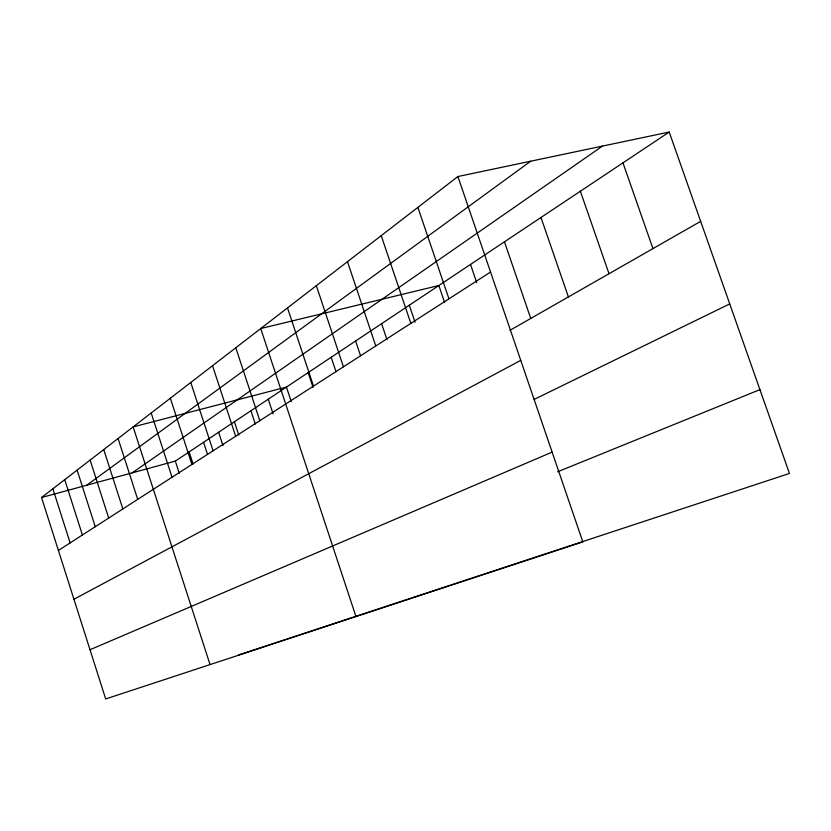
<?xml version="1.0" encoding="UTF-8"?>
<svg xmlns="http://www.w3.org/2000/svg" width="831" height="831" viewBox="0 0 831 831"><rect width="100%" height="100%" fill="white"/><g stroke="black" fill="none" stroke-linecap="round" stroke-linejoin="round"><path stroke-width="1.25" d="M457.902 176.536L582.822 541.895L105.682 698.954L41.55 497.52L457.902 176.536L669.204 132.046L789.45 473.452L566.825 546.808M86.767 485.211L530.687 161.204M132.233 472.839L602.465 146.1M41.55 497.52L175.331 461.112L669.204 132.046M58.409 550.454L490.55 272.028M509.964 330.323L700.658 221.347M73.938 599.244L520.746 360.363M534.136 399.41L729.732 303.907M90.008 649.738L552.116 452.116M557.539 471.811L759.929 389.625M238.341 655.057L285.168 639.621M286.363 639.226L411.438 598.019M412.623 597.624L497.291 569.723M498.486 569.328L565.61 547.213M622.97 162.845L652.948 248.604M580.37 191.234L609.009 273.721M540.981 217.483L568.394 296.927M504.459 241.811L530.749 318.439M470.512 264.435L476.714 282.633M417.9 207.376L448.948 298.828M444.616 302.505L438.861 285.521L260.726 328.546L355.969 616.571M409.288 305.226L415.033 322.241M381.221 235.651L410.836 323.384M381.595 323.675L386.924 339.536M347.483 261.661L375.778 345.976M355.606 340.99L360.54 355.73M316.341 285.667L343.432 366.814M331.174 357.268L336.036 371.852M287.505 307.896L313.484 386.103M308.156 372.61L313.048 387.339M291.276 401.695L286.435 387.08L133.147 426.905L210.046 664.603M268.247 399.192L273.056 413.765M235.796 347.763L259.812 420.694M250.931 410.743L255.314 424.059M234.404 421.743L238.767 435.049M212.528 365.702L235.661 436.244M218.636 432.255L222.978 445.551M190.766 382.478L213.089 450.797M203.553 442.3L207.501 454.391M189.136 451.908L193.083 464.02M170.355 398.215L191.919 464.436M175.331 461.112L179.267 473.244M151.19 412.997L172.038 477.243M118.075 438.519L137.707 499.369M103.74 449.571L122.853 508.936M90.112 460.083L108.716 518.045M77.106 470.107L95.253 526.719M64.714 479.664L82.404 534.998M52.872 488.794L70.136 542.903"/></g></svg>
